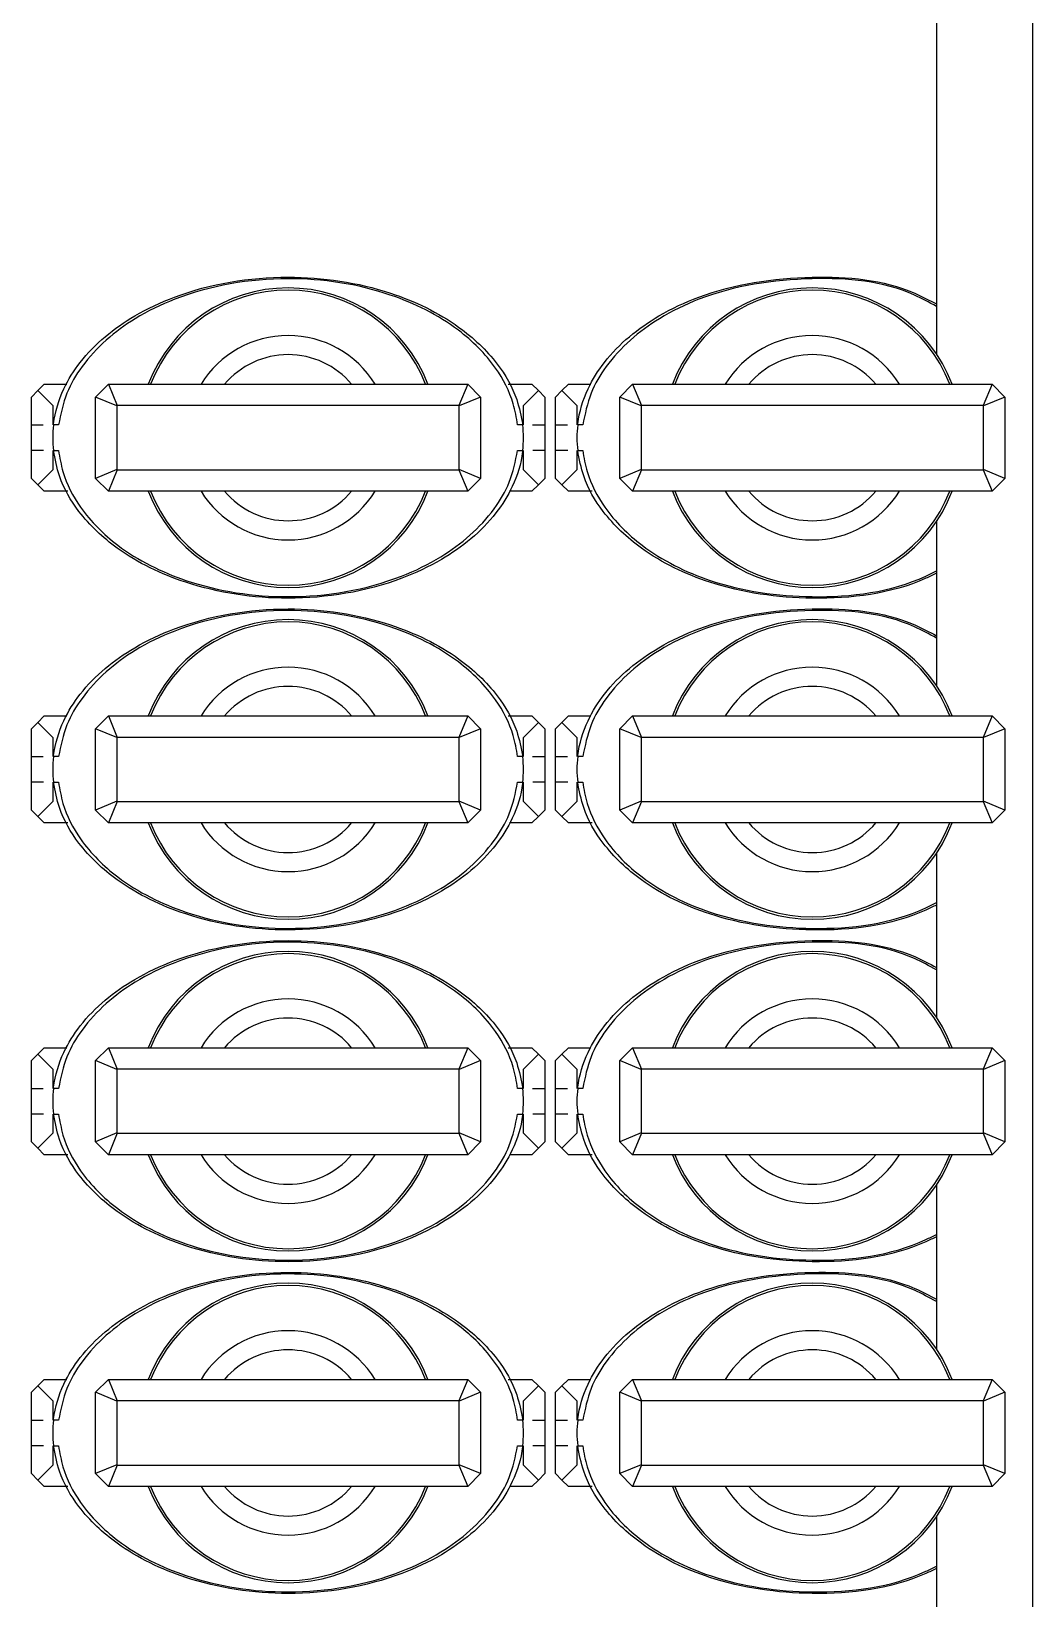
# Model space of a CAD drawing. Header units: millimetres. Extents: x 10 to 584, y 10 to 410.
# Drawn here: x 490.216 to 491.776, y 328.17 to 330.611 of the extents above; entities that cross this region are included whole.
import ezdxf

# ---------------------------------------------------------------- set-up
doc = ezdxf.new("R2010")
doc.units = ezdxf.units.MM

msp = doc.modelspace()

# ---------------------------------------------------------------- linework, layer by layer
at = {"color": 7, "linetype": 'Continuous', "lineweight": 25}
for p, q in [((491.62622, 334.51165), (491.62622, 330.10895)), ((491.77622, 332.43319), (491.77622, 327.17742)), ((490.21622, 330.04165), (490.22622, 330.05165)), ((490.22622, 330.05165), (490.23622, 330.06165)), ((490.22622, 330.05165), (490.24955, 330.02831)), ((490.23622, 330.06165), (490.27145, 330.06165)), ((490.31622, 330.04165), (490.33622, 330.06165)), ((490.33622, 330.06165), (490.35003, 330.02831)), ((490.33622, 330.06165), (490.89622, 330.06165)), ((490.89622, 330.06165), (490.88241, 330.02831)), ((490.89622, 330.06165), (490.91622, 330.04165)), ((490.95925, 330.06165), (490.99622, 330.06165)), ((490.98289, 330.02831), (491.00622, 330.05165)), ((490.99622, 330.06165), (491.00622, 330.05165)), ((491.00622, 330.05165), (491.01622, 330.04165)), ((491.03289, 330.04165), (491.04289, 330.05165)), ((491.04289, 330.05165), (491.05289, 330.06165)), ((491.04289, 330.05165), (491.06622, 330.02831)), ((491.05289, 330.06165), (491.08811, 330.06165)), ((491.13289, 330.04165), (491.15289, 330.06165)), ((491.15289, 330.06165), (491.71289, 330.06165)), ((491.15289, 330.06165), (491.16669, 330.02831)), ((491.71289, 330.06165), (491.69908, 330.02831)), ((491.71289, 330.06165), (491.73289, 330.04165)), ((490.21622, 329.99831), (490.21622, 330.04165)), ((490.24955, 330.02831), (490.24955, 329.99831)), ((490.31622, 329.91498), (490.31622, 330.04165)), ((490.34955, 330.02784), (490.31622, 330.04165)), ((490.35003, 330.02831), (490.34955, 330.02784)), ((490.34955, 330.02784), (490.34955, 329.92879)), ((490.88241, 330.02831), (490.35003, 330.02831)), ((490.88289, 330.02784), (490.88241, 330.02831)), ((490.91622, 330.04165), (490.88289, 330.02784)), ((490.88289, 329.92879), (490.88289, 330.02784)), ((490.91622, 330.04165), (490.91622, 329.91498)), ((490.98289, 329.99831), (490.98289, 330.02831)), ((491.01622, 330.04165), (491.01622, 329.99831)), ((491.03289, 329.99831), (491.03289, 330.04165)), ((491.06622, 330.02831), (491.06622, 329.99831)), ((491.13289, 329.91498), (491.13289, 330.04165)), ((491.16622, 330.02784), (491.13289, 330.04165)), ((491.16669, 330.02831), (491.16622, 330.02784)), ((491.16622, 330.02784), (491.16622, 329.92879)), ((491.69908, 330.02831), (491.16669, 330.02831)), ((491.69955, 330.02784), (491.69908, 330.02831)), ((491.73289, 330.04165), (491.69955, 330.02784)), ((491.69955, 329.92879), (491.69955, 330.02784)), ((491.73289, 330.04165), (491.73289, 329.91498)), ((490.25865, 329.99831), (490.25073, 329.99831)), ((490.98171, 329.99831), (490.97388, 329.99831)), ((491.07532, 329.99831), (491.0674, 329.99831)), ((490.21622, 329.91498), (490.21622, 329.95831)), ((490.24955, 329.95831), (490.24955, 329.92831)), ((490.25073, 329.95831), (490.25857, 329.95831)), ((490.97379, 329.95831), (490.98171, 329.95831)), ((490.98289, 329.92831), (490.98289, 329.95831)), ((491.01622, 329.95831), (491.01622, 329.91498)), ((491.03289, 329.91498), (491.03289, 329.95831)), ((491.06622, 329.95831), (491.06622, 329.92831)), ((491.0674, 329.95831), (491.07523, 329.95831)), ((490.24955, 329.92831), (490.22622, 329.90498)), ((490.34955, 329.92879), (490.31622, 329.91498)), ((490.35003, 329.92831), (490.33622, 329.89498)), ((490.34955, 329.92879), (490.35003, 329.92831)), ((490.35003, 329.92831), (490.88241, 329.92831)), ((490.88241, 329.92831), (490.88289, 329.92879)), ((490.88241, 329.92831), (490.89622, 329.89498)), ((490.91622, 329.91498), (490.88289, 329.92879)), ((491.00622, 329.90498), (490.98289, 329.92831)), ((491.06622, 329.92831), (491.04289, 329.90498)), ((491.16622, 329.92879), (491.13289, 329.91498)), ((491.16669, 329.92831), (491.15289, 329.89498)), ((491.16622, 329.92879), (491.16669, 329.92831)), ((491.16669, 329.92831), (491.69908, 329.92831)), ((491.69908, 329.92831), (491.69955, 329.92879)), ((491.69908, 329.92831), (491.71289, 329.89498)), ((491.73289, 329.91498), (491.69955, 329.92879)), ((490.22622, 329.90498), (490.21622, 329.91498)), ((490.23622, 329.89498), (490.22622, 329.90498)), ((490.33622, 329.89498), (490.31622, 329.91498)), ((490.91622, 329.91498), (490.89622, 329.89498)), ((491.00622, 329.90498), (490.99622, 329.89498)), ((491.01622, 329.91498), (491.00622, 329.90498)), ((491.04289, 329.90498), (491.03289, 329.91498)), ((491.05289, 329.89498), (491.04289, 329.90498)), ((491.15289, 329.89498), (491.13289, 329.91498)), ((491.73289, 329.91498), (491.71289, 329.89498)), ((490.27319, 329.89498), (490.23622, 329.89498)), ((490.89622, 329.89498), (490.33622, 329.89498)), ((490.99622, 329.89498), (490.96099, 329.89498)), ((491.08986, 329.89498), (491.05289, 329.89498)), ((491.71289, 329.89498), (491.15289, 329.89498)), ((491.62622, 329.84767), (491.62622, 329.59229)), ((490.22622, 329.53498), (490.23622, 329.54498)), ((490.23622, 329.54498), (490.27145, 329.54498)), ((490.31622, 329.52498), (490.33622, 329.54498)), ((490.33622, 329.54498), (490.89622, 329.54498)), ((490.33622, 329.54498), (490.35003, 329.51165)), ((490.89622, 329.54498), (490.88241, 329.51165)), ((490.89622, 329.54498), (490.91622, 329.52498)), ((490.95925, 329.54498), (490.99622, 329.54498)), ((490.99622, 329.54498), (491.00622, 329.53498)), ((491.04289, 329.53498), (491.05289, 329.54498)), ((491.05289, 329.54498), (491.08811, 329.54498)), ((491.13289, 329.52498), (491.15289, 329.54498)), ((491.15289, 329.54498), (491.16669, 329.51165)), ((491.15289, 329.54498), (491.71289, 329.54498)), ((491.71289, 329.54498), (491.69908, 329.51165)), ((491.71289, 329.54498), (491.73289, 329.52498)), ((490.21622, 329.52498), (490.22622, 329.53498)), ((490.21622, 329.48165), (490.21622, 329.52498)), ((490.22622, 329.53498), (490.24955, 329.51165)), ((490.31622, 329.39831), (490.31622, 329.52498)), ((490.34955, 329.51117), (490.31622, 329.52498)), ((490.91622, 329.52498), (490.88289, 329.51117)), ((490.91622, 329.52498), (490.91622, 329.39831)), ((490.98289, 329.51165), (491.00622, 329.53498)), ((491.00622, 329.53498), (491.01622, 329.52498)), ((491.01622, 329.52498), (491.01622, 329.48165)), ((491.03289, 329.52498), (491.04289, 329.53498)), ((491.03289, 329.48165), (491.03289, 329.52498)), ((491.04289, 329.53498), (491.06622, 329.51165)), ((491.13289, 329.39831), (491.13289, 329.52498)), ((491.16622, 329.51117), (491.13289, 329.52498)), ((491.73289, 329.52498), (491.69955, 329.51117)), ((491.73289, 329.52498), (491.73289, 329.39831)), ((490.24955, 329.51165), (490.24955, 329.48165)), ((490.35003, 329.51165), (490.34955, 329.51117)), ((490.34955, 329.51117), (490.34955, 329.41212)), ((490.88241, 329.51165), (490.35003, 329.51165)), ((490.88289, 329.51117), (490.88241, 329.51165)), ((490.88289, 329.41212), (490.88289, 329.51117)), ((490.98289, 329.48165), (490.98289, 329.51165)), ((491.06622, 329.51165), (491.06622, 329.48165)), ((491.16669, 329.51165), (491.16622, 329.51117)), ((491.16622, 329.51117), (491.16622, 329.41212)), ((491.69908, 329.51165), (491.16669, 329.51165)), ((491.69955, 329.51117), (491.69908, 329.51165)), ((491.69955, 329.41212), (491.69955, 329.51117)), ((490.25865, 329.48165), (490.25073, 329.48165)), ((490.98171, 329.48165), (490.97388, 329.48165)), ((491.07532, 329.48165), (491.0674, 329.48165)), ((490.21622, 329.39831), (490.21622, 329.44165)), ((490.24955, 329.44165), (490.24955, 329.41165)), ((490.25073, 329.44165), (490.25857, 329.44165)), ((490.97379, 329.44165), (490.98171, 329.44165)), ((490.98289, 329.41165), (490.98289, 329.44165)), ((491.01622, 329.44165), (491.01622, 329.39831)), ((491.03289, 329.39831), (491.03289, 329.44165)), ((491.06622, 329.44165), (491.06622, 329.41165)), ((491.0674, 329.44165), (491.07523, 329.44165)), ((490.22622, 329.38831), (490.21622, 329.39831)), ((490.24955, 329.41165), (490.22622, 329.38831)), ((490.34955, 329.41212), (490.31622, 329.39831)), ((490.33622, 329.37831), (490.31622, 329.39831)), ((490.35003, 329.41165), (490.33622, 329.37831)), ((490.34955, 329.41212), (490.35003, 329.41165)), ((490.35003, 329.41165), (490.88241, 329.41165)), ((490.88241, 329.41165), (490.88289, 329.41212)), ((490.88241, 329.41165), (490.89622, 329.37831)), ((490.91622, 329.39831), (490.88289, 329.41212)), ((490.91622, 329.39831), (490.89622, 329.37831)), ((491.00622, 329.38831), (490.98289, 329.41165)), ((491.01622, 329.39831), (491.00622, 329.38831)), ((491.04289, 329.38831), (491.03289, 329.39831)), ((491.06622, 329.41165), (491.04289, 329.38831)), ((491.16622, 329.41212), (491.13289, 329.39831)), ((491.15289, 329.37831), (491.13289, 329.39831)), ((491.16669, 329.41165), (491.15289, 329.37831)), ((491.16622, 329.41212), (491.16669, 329.41165)), ((491.16669, 329.41165), (491.69908, 329.41165)), ((491.69908, 329.41165), (491.69955, 329.41212)), ((491.69908, 329.41165), (491.71289, 329.37831)), ((491.73289, 329.39831), (491.69955, 329.41212)), ((491.73289, 329.39831), (491.71289, 329.37831)), ((490.23622, 329.37831), (490.22622, 329.38831)), ((490.27319, 329.37831), (490.23622, 329.37831)), ((490.89622, 329.37831), (490.33622, 329.37831)), ((490.99622, 329.37831), (490.96099, 329.37831)), ((491.00622, 329.38831), (490.99622, 329.37831)), ((491.05289, 329.37831), (491.04289, 329.38831)), ((491.08986, 329.37831), (491.05289, 329.37831)), ((491.71289, 329.37831), (491.15289, 329.37831)), ((491.62622, 329.33101), (491.62622, 329.07562)), ((490.22622, 329.01831), (490.23622, 329.02831)), ((490.23622, 329.02831), (490.27145, 329.02831)), ((490.31622, 329.00831), (490.33622, 329.02831)), ((490.33622, 329.02831), (490.89622, 329.02831)), ((490.33622, 329.02831), (490.35003, 328.99498)), ((490.89622, 329.02831), (490.88241, 328.99498)), ((490.89622, 329.02831), (490.91622, 329.00831)), ((490.95925, 329.02831), (490.99622, 329.02831)), ((490.99622, 329.02831), (491.00622, 329.01831)), ((491.04289, 329.01831), (491.05289, 329.02831)), ((491.05289, 329.02831), (491.08811, 329.02831)), ((491.13289, 329.00831), (491.15289, 329.02831)), ((491.15289, 329.02831), (491.16669, 328.99498)), ((491.15289, 329.02831), (491.71289, 329.02831)), ((491.71289, 329.02831), (491.69908, 328.99498)), ((491.71289, 329.02831), (491.73289, 329.00831)), ((490.21622, 329.00831), (490.22622, 329.01831)), ((490.21622, 328.96498), (490.21622, 329.00831)), ((490.22622, 329.01831), (490.24955, 328.99498)), ((490.31622, 328.88165), (490.31622, 329.00831)), ((490.34955, 328.99451), (490.31622, 329.00831)), ((490.91622, 329.00831), (490.88289, 328.99451)), ((490.91622, 329.00831), (490.91622, 328.88165)), ((490.98289, 328.99498), (491.00622, 329.01831)), ((491.00622, 329.01831), (491.01622, 329.00831)), ((491.01622, 329.00831), (491.01622, 328.96498)), ((491.03289, 329.00831), (491.04289, 329.01831)), ((491.03289, 328.96498), (491.03289, 329.00831)), ((491.04289, 329.01831), (491.06622, 328.99498)), ((491.13289, 328.88165), (491.13289, 329.00831)), ((491.16622, 328.99451), (491.13289, 329.00831)), ((491.73289, 329.00831), (491.69955, 328.99451)), ((491.73289, 329.00831), (491.73289, 328.88165)), ((490.24955, 328.99498), (490.24955, 328.96498)), ((490.35003, 328.99498), (490.34955, 328.99451)), ((490.34955, 328.99451), (490.34955, 328.89545)), ((490.88241, 328.99498), (490.35003, 328.99498)), ((490.88289, 328.99451), (490.88241, 328.99498)), ((490.88289, 328.89545), (490.88289, 328.99451)), ((490.98289, 328.96498), (490.98289, 328.99498)), ((491.06622, 328.99498), (491.06622, 328.96498)), ((491.16669, 328.99498), (491.16622, 328.99451)), ((491.16622, 328.99451), (491.16622, 328.89545)), ((491.69908, 328.99498), (491.16669, 328.99498)), ((491.69955, 328.99451), (491.69908, 328.99498)), ((491.69955, 328.89545), (491.69955, 328.99451)), ((490.25865, 328.96498), (490.25073, 328.96498)), ((490.98171, 328.96498), (490.97388, 328.96498)), ((491.07532, 328.96498), (491.0674, 328.96498)), ((490.21622, 328.88165), (490.21622, 328.92498)), ((490.24955, 328.92498), (490.24955, 328.89498)), ((490.25073, 328.92498), (490.25857, 328.92498)), ((490.97379, 328.92498), (490.98171, 328.92498)), ((490.98289, 328.89498), (490.98289, 328.92498)), ((491.01622, 328.92498), (491.01622, 328.88165)), ((491.03289, 328.88165), (491.03289, 328.92498)), ((491.06622, 328.92498), (491.06622, 328.89498)), ((491.0674, 328.92498), (491.07523, 328.92498)), ((490.22622, 328.87165), (490.21622, 328.88165)), ((490.24955, 328.89498), (490.22622, 328.87165)), ((490.34955, 328.89545), (490.31622, 328.88165)), ((490.33622, 328.86165), (490.31622, 328.88165)), ((490.35003, 328.89498), (490.33622, 328.86165)), ((490.34955, 328.89545), (490.35003, 328.89498)), ((490.35003, 328.89498), (490.88241, 328.89498)), ((490.88241, 328.89498), (490.88289, 328.89545)), ((490.88241, 328.89498), (490.89622, 328.86165)), ((490.91622, 328.88165), (490.88289, 328.89545)), ((490.91622, 328.88165), (490.89622, 328.86165)), ((491.00622, 328.87165), (490.98289, 328.89498)), ((491.01622, 328.88165), (491.00622, 328.87165)), ((491.04289, 328.87165), (491.03289, 328.88165)), ((491.06622, 328.89498), (491.04289, 328.87165)), ((491.16622, 328.89545), (491.13289, 328.88165)), ((491.15289, 328.86165), (491.13289, 328.88165)), ((491.16669, 328.89498), (491.15289, 328.86165)), ((491.16622, 328.89545), (491.16669, 328.89498)), ((491.16669, 328.89498), (491.69908, 328.89498)), ((491.69908, 328.89498), (491.69955, 328.89545)), ((491.69908, 328.89498), (491.71289, 328.86165)), ((491.73289, 328.88165), (491.69955, 328.89545)), ((491.73289, 328.88165), (491.71289, 328.86165)), ((490.23622, 328.86165), (490.22622, 328.87165)), ((490.27319, 328.86165), (490.23622, 328.86165)), ((490.89622, 328.86165), (490.33622, 328.86165)), ((490.99622, 328.86165), (490.96099, 328.86165)), ((491.00622, 328.87165), (490.99622, 328.86165)), ((491.05289, 328.86165), (491.04289, 328.87165)), ((491.08986, 328.86165), (491.05289, 328.86165)), ((491.71289, 328.86165), (491.15289, 328.86165)), ((491.62622, 328.81434), (491.62622, 328.55895)), ((490.21622, 328.49165), (490.22622, 328.50165)), ((490.21622, 328.44831), (490.21622, 328.49165)), ((490.22622, 328.50165), (490.23622, 328.51165)), ((490.22622, 328.50165), (490.24955, 328.47831)), ((490.23622, 328.51165), (490.27145, 328.51165)), ((490.31622, 328.49165), (490.33622, 328.51165)), ((490.31622, 328.36498), (490.31622, 328.49165)), ((490.34955, 328.47784), (490.31622, 328.49165)), ((490.33622, 328.51165), (490.35003, 328.47831)), ((490.33622, 328.51165), (490.89622, 328.51165)), ((490.89622, 328.51165), (490.88241, 328.47831)), ((490.91622, 328.49165), (490.88289, 328.47784)), ((490.89622, 328.51165), (490.91622, 328.49165)), ((490.91622, 328.49165), (490.91622, 328.36498)), ((490.95925, 328.51165), (490.99622, 328.51165)), ((490.98289, 328.47831), (491.00622, 328.50165)), ((490.99622, 328.51165), (491.00622, 328.50165)), ((491.00622, 328.50165), (491.01622, 328.49165)), ((491.01622, 328.49165), (491.01622, 328.44831)), ((491.03289, 328.49165), (491.04289, 328.50165)), ((491.03289, 328.44831), (491.03289, 328.49165)), ((491.04289, 328.50165), (491.05289, 328.51165)), ((491.04289, 328.50165), (491.06622, 328.47831)), ((491.05289, 328.51165), (491.08811, 328.51165)), ((491.13289, 328.49165), (491.15289, 328.51165)), ((491.13289, 328.36498), (491.13289, 328.49165)), ((491.16622, 328.47784), (491.13289, 328.49165)), ((491.15289, 328.51165), (491.16669, 328.47831)), ((491.15289, 328.51165), (491.71289, 328.51165)), ((491.71289, 328.51165), (491.69908, 328.47831)), ((491.73289, 328.49165), (491.69955, 328.47784)), ((491.71289, 328.51165), (491.73289, 328.49165)), ((491.73289, 328.49165), (491.73289, 328.36498)), ((490.24955, 328.47831), (490.24955, 328.44831)), ((490.35003, 328.47831), (490.34955, 328.47784)), ((490.34955, 328.47784), (490.34955, 328.37879)), ((490.88241, 328.47831), (490.35003, 328.47831)), ((490.88289, 328.47784), (490.88241, 328.47831)), ((490.88289, 328.37879), (490.88289, 328.47784)), ((490.98289, 328.44831), (490.98289, 328.47831)), ((491.06622, 328.47831), (491.06622, 328.44831)), ((491.16669, 328.47831), (491.16622, 328.47784)), ((491.16622, 328.47784), (491.16622, 328.37879)), ((491.69908, 328.47831), (491.16669, 328.47831)), ((491.69955, 328.47784), (491.69908, 328.47831)), ((491.69955, 328.37879), (491.69955, 328.47784)), ((490.25865, 328.44831), (490.25073, 328.44831)), ((490.98171, 328.44831), (490.97388, 328.44831)), ((491.07532, 328.44831), (491.0674, 328.44831)), ((490.21622, 328.36498), (490.21622, 328.40831)), ((490.24955, 328.40831), (490.24955, 328.37831)), ((490.25073, 328.40831), (490.25857, 328.40831)), ((490.97379, 328.40831), (490.98171, 328.40831)), ((490.98289, 328.37831), (490.98289, 328.40831)), ((491.01622, 328.40831), (491.01622, 328.36498)), ((491.03289, 328.36498), (491.03289, 328.40831)), ((491.06622, 328.40831), (491.06622, 328.37831)), ((491.0674, 328.40831), (491.07523, 328.40831)), ((490.24955, 328.37831), (490.22622, 328.35498)), ((490.34955, 328.37879), (490.31622, 328.36498)), ((490.35003, 328.37831), (490.33622, 328.34498)), ((490.34955, 328.37879), (490.35003, 328.37831)), ((490.35003, 328.37831), (490.88241, 328.37831)), ((490.88241, 328.37831), (490.88289, 328.37879)), ((490.88241, 328.37831), (490.89622, 328.34498)), ((490.91622, 328.36498), (490.88289, 328.37879)), ((491.00622, 328.35498), (490.98289, 328.37831)), ((491.06622, 328.37831), (491.04289, 328.35498)), ((491.16622, 328.37879), (491.13289, 328.36498)), ((491.16669, 328.37831), (491.15289, 328.34498)), ((491.16622, 328.37879), (491.16669, 328.37831)), ((491.16669, 328.37831), (491.69908, 328.37831)), ((491.69908, 328.37831), (491.69955, 328.37879)), ((491.69908, 328.37831), (491.71289, 328.34498)), ((491.73289, 328.36498), (491.69955, 328.37879)), ((490.22622, 328.35498), (490.21622, 328.36498)), ((490.23622, 328.34498), (490.22622, 328.35498)), ((490.27319, 328.34498), (490.23622, 328.34498)), ((490.33622, 328.34498), (490.31622, 328.36498)), ((490.89622, 328.34498), (490.33622, 328.34498)), ((490.91622, 328.36498), (490.89622, 328.34498)), ((490.99622, 328.34498), (490.96099, 328.34498)), ((491.00622, 328.35498), (490.99622, 328.34498)), ((491.01622, 328.36498), (491.00622, 328.35498)), ((491.04289, 328.35498), (491.03289, 328.36498)), ((491.05289, 328.34498), (491.04289, 328.35498)), ((491.08986, 328.34498), (491.05289, 328.34498)), ((491.15289, 328.34498), (491.13289, 328.36498)), ((491.71289, 328.34498), (491.15289, 328.34498)), ((491.73289, 328.36498), (491.71289, 328.34498)), ((491.62622, 328.29767), (491.62622, 328.04229))]:
    msp.add_line(p, q, dxfattribs=at)
for centre, start, end in [((490.61622, 329.97831), 20.92483, 159.07517), ((491.43289, 329.97831), 20.92483, 159.07517), ((490.61622, 329.97831), 200.92483, 339.07517), ((491.43289, 329.97831), 200.92483, 339.07517), ((490.61622, 329.46165), 20.92483, 159.07517), ((491.43289, 329.46165), 20.92483, 159.07517), ((490.61622, 329.46165), 200.92483, 339.07517), ((491.43289, 329.46165), 200.92483, 339.07517), ((490.61622, 328.94498), 20.92483, 159.07517), ((491.43289, 328.94498), 20.92483, 159.07517), ((490.61622, 328.94498), 200.92483, 339.07517), ((491.43289, 328.94498), 200.92483, 339.07517), ((490.61622, 328.42831), 20.92483, 159.07517), ((491.43289, 328.42831), 20.92483, 159.07517), ((490.61622, 328.42831), 200.92483, 339.07517), ((491.43289, 328.42831), 200.92483, 339.07517)]:
    msp.add_arc(centre, 0.23333, start, end, dxfattribs=at)
at = {"color": 59, "linetype": 'Continuous', "lineweight": 25}
for centre, radius, start, end in [((490.61622, 329.97831), 0.22981, 21.26068, 158.73932), ((491.43289, 329.97831), 0.22981, 21.26068, 158.73932), ((490.61622, 329.97831), 0.15921, 31.5611, 148.4389), ((491.43289, 329.97831), 0.15921, 31.5611, 148.4389), ((490.61622, 329.97831), 0.1294, 40.09101, 139.90899), ((491.43289, 329.97831), 0.1294, 40.09101, 139.90899), ((490.61622, 329.97831), 0.22981, 201.26068, 338.73932), ((490.61622, 329.97831), 0.15921, 211.5611, 328.4389), ((490.61622, 329.97831), 0.1294, 220.09101, 319.90899), ((491.43289, 329.97831), 0.22981, 201.26068, 338.73932), ((491.43289, 329.97831), 0.15921, 211.5611, 328.4389), ((491.43289, 329.97831), 0.1294, 220.09101, 319.90899), ((490.61622, 329.46165), 0.22981, 21.26068, 158.73932), ((491.43289, 329.46165), 0.22981, 21.26068, 158.73932), ((490.61622, 329.46165), 0.15921, 31.5611, 148.4389), ((491.43289, 329.46165), 0.15921, 31.5611, 148.4389), ((490.61622, 329.46165), 0.1294, 40.09101, 139.90899), ((491.43289, 329.46165), 0.1294, 40.09101, 139.90899), ((490.61622, 329.46165), 0.22981, 201.26068, 338.73932), ((490.61622, 329.46165), 0.15921, 211.5611, 328.4389), ((490.61622, 329.46165), 0.1294, 220.09101, 319.90899), ((491.43289, 329.46165), 0.22981, 201.26068, 338.73932), ((491.43289, 329.46165), 0.15921, 211.5611, 328.4389), ((491.43289, 329.46165), 0.1294, 220.09101, 319.90899), ((490.61622, 328.94498), 0.22981, 21.26068, 158.73932), ((491.43289, 328.94498), 0.22981, 21.26068, 158.73932), ((490.61622, 328.94498), 0.15921, 31.5611, 148.4389), ((491.43289, 328.94498), 0.15921, 31.5611, 148.4389), ((490.61622, 328.94498), 0.1294, 40.09101, 139.90899), ((491.43289, 328.94498), 0.1294, 40.09101, 139.90899), ((490.61622, 328.94498), 0.22981, 201.26068, 338.73932), ((490.61622, 328.94498), 0.15921, 211.5611, 328.4389), ((490.61622, 328.94498), 0.1294, 220.09101, 319.90899), ((491.43289, 328.94498), 0.22981, 201.26068, 338.73932), ((491.43289, 328.94498), 0.15921, 211.5611, 328.4389), ((491.43289, 328.94498), 0.1294, 220.09101, 319.90899), ((490.61622, 328.42831), 0.22981, 21.26068, 158.73932), ((491.43289, 328.42831), 0.22981, 21.26068, 158.73932), ((490.61622, 328.42831), 0.15921, 31.5611, 148.4389), ((491.43289, 328.42831), 0.15921, 31.5611, 148.4389), ((490.61622, 328.42831), 0.1294, 40.09101, 139.90899), ((491.43289, 328.42831), 0.1294, 40.09101, 139.90899), ((490.61622, 328.42831), 0.22981, 201.26068, 338.73932), ((490.61622, 328.42831), 0.15921, 211.5611, 328.4389), ((490.61622, 328.42831), 0.1294, 220.09101, 319.90899), ((491.43289, 328.42831), 0.22981, 201.26068, 338.73932), ((491.43289, 328.42831), 0.15921, 211.5611, 328.4389), ((491.43289, 328.42831), 0.1294, 220.09101, 319.90899)]:
    msp.add_arc(centre, radius, start, end, dxfattribs=at)
at = {"color": 7, "linetype": 'Continuous', "lineweight": 25}
for centre, start_param, end_param in [((490.61622, 329.97831), 6.2030997, 6.3632709), ((490.61622, 329.97831), 3.0615071, 3.2216782), ((491.43289, 329.97831), 6.2030997, 6.3632709), ((490.61622, 329.46165), 6.2030997, 6.3632709), ((490.61622, 329.46165), 3.0615071, 3.2216782), ((491.43289, 329.46165), 6.2030997, 6.3632709), ((490.61622, 328.94498), 6.2030997, 6.3632709), ((490.61622, 328.94498), 3.0615071, 3.2216782), ((491.43289, 328.94498), 6.2030997, 6.3632709), ((490.61622, 328.42831), 6.2030997, 6.3632709), ((490.61622, 328.42831), 3.0615071, 3.2216782), ((491.43289, 328.42831), 6.2030997, 6.3632709)]:
    msp.add_ellipse(centre, major_axis=(-0.36667, 0), ratio=0.6818182, start_param=start_param, end_param=end_param, dxfattribs=at)
for points, knots in [([(490.25073, 329.99831), (490.2508, 329.99888), (490.25313, 330.01814), (490.26366, 330.05289), (490.3023, 330.11446), (490.36328, 330.16381), (490.47221, 330.21455), (490.61034, 330.23723), (490.76429, 330.21443), (490.87545, 330.16151), (490.94065, 330.10054), (490.97268, 330.04577), (490.97917, 330.01167), (490.98171, 329.99831)], [0, 0, 0, 0, 0.00181628, 0.06235344, 0.11436667, 0.23395896, 0.30737925, 0.49988249, 0.67277028, 0.80054808, 0.88893228, 0.95648282, 1, 1, 1, 1]), ([(490.97388, 329.99831), (490.97196, 330.00936), (490.9665, 330.0408), (490.9383, 330.09457), (490.87492, 330.15739), (490.76422, 330.2118), (490.61028, 330.235), (490.47226, 330.21167), (490.36399, 330.15945), (490.30494, 330.10856), (490.26881, 330.04746), (490.26211, 330.01507), (490.25865, 329.99831)], [0, 0, 0, 0, 0.0365567, 0.1040975, 0.1943714, 0.3245734, 0.5003947, 0.6961333, 0.770877, 0.8925039, 0.9444139, 1, 1, 1, 1]), ([(491.0674, 329.99831), (491.06746, 329.99888), (491.06979, 330.01814), (491.08032, 330.05289), (491.11898, 330.11446), (491.17992, 330.16375), (491.28899, 330.21477), (491.42583, 330.23483), (491.55627, 330.22371), (491.61507, 330.19248), (491.62622, 330.18656)], [0, 0, 0, 0, 0.0025465, 0.0874222, 0.1603471, 0.3280207, 0.4309591, 0.7008571, 0.9432533, 1, 1, 1, 1]), ([(490.21622, 329.99831), (490.2171, 329.99831), (490.21842, 329.99831), (490.23077, 329.99831), (490.23484, 329.99831)], [0, 0, 0, 0, 0.6701369, 1, 1, 1, 1]), ([(490.99719, 329.99831), (491.00026, 329.99831), (491.01188, 329.99831), (491.01573, 329.99831), (491.01615, 329.99831), (491.01622, 329.99831)], [0, 0, 0, 0, 0.2301759, 0.8737531, 1, 1, 1, 1]), ([(491.03289, 329.99831), (491.03377, 329.99831), (491.03509, 329.99831), (491.04743, 329.99831), (491.05151, 329.99831)], [0, 0, 0, 0, 0.6701235, 1, 1, 1, 1]), ([(490.23525, 329.95831), (490.23218, 329.95831), (490.22056, 329.95831), (490.21671, 329.95831), (490.21629, 329.95831), (490.21622, 329.95831)], [0, 0, 0, 0, 0.2301759, 0.8737531, 1, 1, 1, 1]), ([(490.98171, 329.95831), (490.98164, 329.95775), (490.97931, 329.93849), (490.96879, 329.90374), (490.93014, 329.84217), (490.86916, 329.79282), (490.76023, 329.74208), (490.6221, 329.71939), (490.46815, 329.7422), (490.35699, 329.79512), (490.29179, 329.85608), (490.25976, 329.91085), (490.25327, 329.94495), (490.25073, 329.95831)], [0, 0, 0, 0, 0.0018163, 0.0623534, 0.1143667, 0.233959, 0.3073793, 0.4998825, 0.6727703, 0.8005481, 0.8889323, 0.9564828, 1, 1, 1, 1]), ([(490.25857, 329.95831), (490.26048, 329.94727), (490.26594, 329.91583), (490.29414, 329.86206), (490.35752, 329.79924), (490.46823, 329.74483), (490.62216, 329.72163), (490.76018, 329.74496), (490.86845, 329.79718), (490.9275, 329.84807), (490.96363, 329.90916), (490.97033, 329.94156), (490.97379, 329.95831)], [0, 0, 0, 0, 0.0365567, 0.1040975, 0.1943714, 0.3245734, 0.5003947, 0.6961333, 0.770877, 0.8925039, 0.9444139, 1, 1, 1, 1]), ([(491.01622, 329.95831), (491.01534, 329.95831), (491.01402, 329.95831), (491.00167, 329.95831), (490.9976, 329.95831)], [0, 0, 0, 0, 0.6701369, 1, 1, 1, 1]), ([(491.05191, 329.95831), (491.04885, 329.95831), (491.03723, 329.95831), (491.03338, 329.95831), (491.03296, 329.95831), (491.03289, 329.95831)], [0, 0, 0, 0, 0.2301759, 0.8737531, 1, 1, 1, 1]), ([(491.62622, 329.7671), (491.6208, 329.76447), (491.56148, 329.73564), (491.43814, 329.72082), (491.28493, 329.74194), (491.17364, 329.79516), (491.10846, 329.85608), (491.07643, 329.91086), (491.06994, 329.94495), (491.0674, 329.95831)], [0, 0, 0, 0, 0.0271831, 0.2975625, 0.5403912, 0.7198608, 0.8440004, 0.9388782, 1, 1, 1, 1]), ([(490.25073, 329.48165), (490.2508, 329.48221), (490.25313, 329.50147), (490.26366, 329.53622), (490.3023, 329.59779), (490.36328, 329.64714), (490.47221, 329.69788), (490.61034, 329.72057), (490.76429, 329.69776), (490.87545, 329.64484), (490.94065, 329.58388), (490.97268, 329.52911), (490.97917, 329.49501), (490.98171, 329.48165)], [0, 0, 0, 0, 0.00181628, 0.06235344, 0.11436667, 0.23395896, 0.30737925, 0.49988249, 0.67277028, 0.80054808, 0.88893228, 0.95648282, 1, 1, 1, 1]), ([(490.97388, 329.48165), (490.97196, 329.49269), (490.9665, 329.52413), (490.9383, 329.5779), (490.87492, 329.64072), (490.76422, 329.69513), (490.61028, 329.71833), (490.47226, 329.695), (490.36399, 329.64278), (490.30494, 329.59189), (490.26881, 329.5308), (490.26211, 329.4984), (490.25865, 329.48165)], [0, 0, 0, 0, 0.0365567, 0.1040975, 0.1943714, 0.3245734, 0.5003947, 0.6961333, 0.770877, 0.8925039, 0.9444139, 1, 1, 1, 1]), ([(491.0674, 329.48165), (491.06746, 329.48221), (491.06979, 329.50147), (491.08032, 329.53622), (491.11898, 329.5978), (491.17992, 329.64708), (491.28899, 329.69811), (491.42583, 329.71817), (491.55627, 329.70704), (491.61507, 329.67581), (491.62622, 329.66989)], [0, 0, 0, 0, 0.0025465, 0.0874222, 0.1603471, 0.3280207, 0.4309591, 0.7008571, 0.9432533, 1, 1, 1, 1]), ([(490.21622, 329.48165), (490.2171, 329.48165), (490.21842, 329.48165), (490.23077, 329.48165), (490.23484, 329.48165)], [0, 0, 0, 0, 0.6701369, 1, 1, 1, 1]), ([(490.99719, 329.48165), (491.00026, 329.48165), (491.01188, 329.48165), (491.01573, 329.48165), (491.01615, 329.48165), (491.01622, 329.48165)], [0, 0, 0, 0, 0.2301759, 0.8737531, 1, 1, 1, 1]), ([(491.03289, 329.48165), (491.03377, 329.48165), (491.03509, 329.48165), (491.04743, 329.48165), (491.05151, 329.48165)], [0, 0, 0, 0, 0.6701369, 1, 1, 1, 1]), ([(490.23525, 329.44165), (490.23218, 329.44165), (490.22056, 329.44165), (490.21671, 329.44165), (490.21629, 329.44165), (490.21622, 329.44165)], [0, 0, 0, 0, 0.2301759, 0.8737531, 1, 1, 1, 1]), ([(490.98171, 329.44165), (490.98164, 329.44109), (490.97931, 329.42182), (490.96879, 329.38707), (490.93014, 329.32551), (490.86916, 329.27615), (490.76023, 329.22541), (490.6221, 329.20273), (490.46815, 329.22554), (490.35699, 329.27846), (490.29179, 329.33942), (490.25976, 329.39419), (490.25327, 329.42829), (490.25073, 329.44165)], [0, 0, 0, 0, 0.0018163, 0.0623534, 0.1143667, 0.233959, 0.3073793, 0.4998825, 0.6727703, 0.8005481, 0.8889323, 0.9564828, 1, 1, 1, 1]), ([(490.25857, 329.44165), (490.26048, 329.43061), (490.26594, 329.39916), (490.29414, 329.34539), (490.35752, 329.28257), (490.46823, 329.22817), (490.62216, 329.20496), (490.76018, 329.22829), (490.86845, 329.28051), (490.9275, 329.3314), (490.96363, 329.3925), (490.97033, 329.42489), (490.97379, 329.44165)], [0, 0, 0, 0, 0.0365567, 0.1040975, 0.1943714, 0.3245734, 0.5003947, 0.6961333, 0.770877, 0.8925039, 0.9444139, 1, 1, 1, 1]), ([(491.01622, 329.44165), (491.01534, 329.44165), (491.01402, 329.44165), (491.00167, 329.44165), (490.9976, 329.44165)], [0, 0, 0, 0, 0.6701369, 1, 1, 1, 1]), ([(491.05191, 329.44165), (491.04885, 329.44165), (491.03723, 329.44165), (491.03338, 329.44165), (491.03296, 329.44165), (491.03289, 329.44165)], [0, 0, 0, 0, 0.2301759, 0.8737531, 1, 1, 1, 1]), ([(491.62622, 329.25043), (491.6208, 329.2478), (491.56148, 329.21897), (491.43814, 329.20415), (491.28493, 329.22527), (491.17364, 329.2785), (491.10846, 329.33941), (491.07643, 329.39419), (491.06994, 329.42829), (491.0674, 329.44165)], [0, 0, 0, 0, 0.0271831, 0.2975625, 0.5403912, 0.7198608, 0.8440004, 0.9388782, 1, 1, 1, 1]), ([(491.0674, 328.96498), (491.06746, 328.96554), (491.06979, 328.98481), (491.08032, 329.01955), (491.11898, 329.08113), (491.17992, 329.13041), (491.28899, 329.18144), (491.42583, 329.2015), (491.55627, 329.19037), (491.61507, 329.15915), (491.62622, 329.15322)], [0, 0, 0, 0, 0.0025465, 0.0874222, 0.1603471, 0.3280207, 0.4309591, 0.7008571, 0.9432533, 1, 1, 1, 1]), ([(490.25073, 328.96498), (490.2508, 328.96554), (490.25313, 328.98481), (490.26366, 329.01956), (490.3023, 329.08112), (490.36328, 329.13048), (490.47221, 329.18121), (490.61034, 329.2039), (490.76429, 329.18109), (490.87545, 329.12817), (490.94065, 329.06721), (490.97268, 329.01244), (490.97917, 328.97834), (490.98171, 328.96498)], [0, 0, 0, 0, 0.00181628, 0.06235344, 0.11436667, 0.23395896, 0.30737925, 0.49988249, 0.67277028, 0.80054808, 0.88893228, 0.95648282, 1, 1, 1, 1]), ([(490.97388, 328.96498), (490.97196, 328.97602), (490.9665, 329.00747), (490.9383, 329.06124), (490.87492, 329.12406), (490.76422, 329.17846), (490.61028, 329.20167), (490.47226, 329.17834), (490.36399, 329.12612), (490.30494, 329.07522), (490.26881, 329.01413), (490.26211, 328.98173), (490.25865, 328.96498)], [0, 0, 0, 0, 0.0365567, 0.1040975, 0.1943714, 0.3245734, 0.5003947, 0.6961333, 0.770877, 0.8925039, 0.9444139, 1, 1, 1, 1]), ([(490.21622, 328.96498), (490.2171, 328.96498), (490.21842, 328.96498), (490.23077, 328.96498), (490.23484, 328.96498)], [0, 0, 0, 0, 0.6701369, 1, 1, 1, 1]), ([(490.99719, 328.96498), (491.00026, 328.96498), (491.01188, 328.96498), (491.01573, 328.96498), (491.01615, 328.96498), (491.01622, 328.96498)], [0, 0, 0, 0, 0.2301759, 0.8737531, 1, 1, 1, 1]), ([(491.03289, 328.96498), (491.03377, 328.96498), (491.03509, 328.96498), (491.04743, 328.96498), (491.05151, 328.96498)], [0, 0, 0, 0, 0.6701235, 1, 1, 1, 1]), ([(490.23525, 328.92498), (490.23218, 328.92498), (490.22056, 328.92498), (490.21671, 328.92498), (490.21629, 328.92498), (490.21622, 328.92498)], [0, 0, 0, 0, 0.2301759, 0.8737531, 1, 1, 1, 1]), ([(490.98171, 328.92498), (490.98164, 328.92442), (490.97931, 328.90515), (490.96879, 328.87041), (490.93014, 328.80884), (490.86916, 328.75948), (490.76023, 328.70875), (490.6221, 328.68606), (490.46815, 328.70887), (490.35699, 328.76179), (490.29179, 328.82275), (490.25976, 328.87752), (490.25327, 328.91162), (490.25073, 328.92498)], [0, 0, 0, 0, 0.0018163, 0.0623534, 0.1143667, 0.233959, 0.3073793, 0.4998825, 0.6727703, 0.8005481, 0.8889323, 0.9564828, 1, 1, 1, 1]), ([(490.25857, 328.92498), (490.26048, 328.91394), (490.26594, 328.8825), (490.29414, 328.82872), (490.35752, 328.7659), (490.46823, 328.7115), (490.62216, 328.68829), (490.76018, 328.71162), (490.86845, 328.76384), (490.9275, 328.81474), (490.96363, 328.87583), (490.97033, 328.90823), (490.97379, 328.92498)], [0, 0, 0, 0, 0.0365567, 0.1040975, 0.1943714, 0.3245734, 0.5003947, 0.6961333, 0.770877, 0.8925039, 0.9444139, 1, 1, 1, 1]), ([(491.01622, 328.92498), (491.01534, 328.92498), (491.01402, 328.92498), (491.00167, 328.92498), (490.9976, 328.92498)], [0, 0, 0, 0, 0.6701369, 1, 1, 1, 1]), ([(491.05191, 328.92498), (491.04885, 328.92498), (491.03723, 328.92498), (491.03338, 328.92498), (491.03296, 328.92498), (491.03289, 328.92498)], [0, 0, 0, 0, 0.2301759, 0.8737531, 1, 1, 1, 1]), ([(491.62622, 328.73377), (491.6208, 328.73113), (491.56148, 328.70231), (491.43814, 328.68749), (491.28493, 328.70861), (491.17364, 328.76183), (491.10846, 328.82274), (491.07643, 328.87752), (491.06994, 328.91162), (491.0674, 328.92498)], [0, 0, 0, 0, 0.0271831, 0.2975625, 0.5403912, 0.7198608, 0.8440004, 0.9388782, 1, 1, 1, 1]), ([(490.25073, 328.44831), (490.2508, 328.44888), (490.25313, 328.46814), (490.26366, 328.50289), (490.3023, 328.56446), (490.36328, 328.61381), (490.47221, 328.66455), (490.61034, 328.68723), (490.76429, 328.66443), (490.87545, 328.61151), (490.94065, 328.55054), (490.97268, 328.49577), (490.97917, 328.46167), (490.98171, 328.44831)], [0, 0, 0, 0, 0.00181628, 0.06235344, 0.11436667, 0.23395896, 0.30737925, 0.49988249, 0.67277028, 0.80054808, 0.88893228, 0.95648282, 1, 1, 1, 1]), ([(490.97388, 328.44831), (490.97196, 328.45936), (490.9665, 328.4908), (490.9383, 328.54457), (490.87492, 328.60739), (490.76422, 328.6618), (490.61028, 328.685), (490.47226, 328.66167), (490.36399, 328.60945), (490.30494, 328.55856), (490.26881, 328.49746), (490.26211, 328.46507), (490.25865, 328.44831)], [0, 0, 0, 0, 0.0365567, 0.1040975, 0.1943714, 0.3245734, 0.5003947, 0.6961333, 0.770877, 0.8925039, 0.9444139, 1, 1, 1, 1]), ([(491.0674, 328.44831), (491.06746, 328.44888), (491.06979, 328.46814), (491.08032, 328.50289), (491.11898, 328.56446), (491.17992, 328.61375), (491.28899, 328.66477), (491.42583, 328.68483), (491.55627, 328.67371), (491.61507, 328.64248), (491.62622, 328.63656)], [0, 0, 0, 0, 0.0025465, 0.0874222, 0.1603471, 0.3280207, 0.4309591, 0.7008571, 0.9432533, 1, 1, 1, 1]), ([(490.21622, 328.44831), (490.2171, 328.44831), (490.21842, 328.44831), (490.23077, 328.44831), (490.23484, 328.44831)], [0, 0, 0, 0, 0.6701369, 1, 1, 1, 1]), ([(490.99719, 328.44831), (491.00026, 328.44831), (491.01188, 328.44831), (491.01573, 328.44831), (491.01615, 328.44831), (491.01622, 328.44831)], [0, 0, 0, 0, 0.2301759, 0.8737531, 1, 1, 1, 1]), ([(491.03289, 328.44831), (491.03377, 328.44831), (491.03509, 328.44831), (491.04743, 328.44831), (491.05151, 328.44831)], [0, 0, 0, 0, 0.6701369, 1, 1, 1, 1]), ([(490.23525, 328.40831), (490.23218, 328.40831), (490.22056, 328.40831), (490.21671, 328.40831), (490.21629, 328.40831), (490.21622, 328.40831)], [0, 0, 0, 0, 0.2301759, 0.8737531, 1, 1, 1, 1]), ([(490.98171, 328.40831), (490.98164, 328.40775), (490.97931, 328.38849), (490.96879, 328.35374), (490.93014, 328.29217), (490.86916, 328.24282), (490.76023, 328.19208), (490.6221, 328.16939), (490.46815, 328.1922), (490.35699, 328.24512), (490.29179, 328.30608), (490.25976, 328.36085), (490.25327, 328.39495), (490.25073, 328.40831)], [0, 0, 0, 0, 0.0018163, 0.0623534, 0.1143667, 0.233959, 0.3073793, 0.4998825, 0.6727703, 0.8005481, 0.8889323, 0.9564828, 1, 1, 1, 1]), ([(490.25857, 328.40831), (490.26048, 328.39727), (490.26594, 328.36583), (490.29414, 328.31206), (490.35752, 328.24924), (490.46823, 328.19483), (490.62216, 328.17163), (490.76018, 328.19496), (490.86845, 328.24718), (490.9275, 328.29807), (490.96363, 328.35916), (490.97033, 328.39156), (490.97379, 328.40831)], [0, 0, 0, 0, 0.0365567, 0.1040975, 0.1943714, 0.3245734, 0.5003947, 0.6961333, 0.770877, 0.8925039, 0.9444139, 1, 1, 1, 1]), ([(491.01622, 328.40831), (491.01534, 328.40831), (491.01402, 328.40831), (491.00167, 328.40831), (490.9976, 328.40831)], [0, 0, 0, 0, 0.6701369, 1, 1, 1, 1]), ([(491.05191, 328.40831), (491.04885, 328.40831), (491.03723, 328.40831), (491.03338, 328.40831), (491.03296, 328.40831), (491.03289, 328.40831)], [0, 0, 0, 0, 0.2301759, 0.8737531, 1, 1, 1, 1]), ([(491.62622, 328.2171), (491.6208, 328.21447), (491.56148, 328.18564), (491.43814, 328.17082), (491.28493, 328.19194), (491.17364, 328.24516), (491.10846, 328.30608), (491.07643, 328.36086), (491.06994, 328.39495), (491.0674, 328.40831)], [0, 0, 0, 0, 0.0271831, 0.2975625, 0.5403912, 0.7198608, 0.8440004, 0.9388782, 1, 1, 1, 1])]:
    msp.add_open_spline(points, degree=3, knots=knots, dxfattribs=at)
at = {"color": 59, "linetype": 'Continuous', "lineweight": 25}
for points, knots in [([(491.62622, 330.18287), (491.61498, 330.18907), (491.55653, 330.22129), (491.4257, 330.23253), (491.28904, 330.2119), (491.18063, 330.15938), (491.12161, 330.10857), (491.08548, 330.04746), (491.07878, 330.01507), (491.07532, 329.99831)], [0, 0, 0, 0, 0.0583791, 0.3034938, 0.5763755, 0.6805766, 0.8501383, 0.9225067, 1, 1, 1, 1]), ([(491.07523, 329.95831), (491.07715, 329.94727), (491.08261, 329.91583), (491.11081, 329.86205), (491.17417, 329.79928), (491.28502, 329.74456), (491.43814, 329.72309), (491.56174, 329.73835), (491.6207, 329.76814), (491.62622, 329.77093)], [0, 0, 0, 0, 0.051031, 0.1453139, 0.2713309, 0.4530853, 0.6985213, 0.9717608, 1, 1, 1, 1]), ([(491.62622, 329.6662), (491.61498, 329.6724), (491.55653, 329.70463), (491.4257, 329.71587), (491.28904, 329.69524), (491.18063, 329.64272), (491.12161, 329.5919), (491.08548, 329.5308), (491.07878, 329.4984), (491.07532, 329.48165)], [0, 0, 0, 0, 0.0583791, 0.3034938, 0.5763755, 0.6805766, 0.8501383, 0.9225067, 1, 1, 1, 1]), ([(491.07523, 329.44165), (491.07715, 329.43061), (491.08261, 329.39916), (491.11081, 329.34538), (491.17417, 329.28261), (491.28502, 329.22789), (491.43814, 329.20643), (491.56174, 329.22168), (491.6207, 329.25147), (491.62622, 329.25426)], [0, 0, 0, 0, 0.05103096, 0.14531388, 0.27133093, 0.45308526, 0.69852134, 0.97176084, 1, 1, 1, 1]), ([(491.62622, 329.14953), (491.61498, 329.15573), (491.55653, 329.18796), (491.4257, 329.1992), (491.28904, 329.17857), (491.18063, 329.12605), (491.12161, 329.07523), (491.08548, 329.01413), (491.07878, 328.98173), (491.07532, 328.96498)], [0, 0, 0, 0, 0.0583791, 0.3034938, 0.5763755, 0.6805766, 0.8501383, 0.9225067, 1, 1, 1, 1]), ([(491.07523, 328.92498), (491.07715, 328.91394), (491.08261, 328.8825), (491.11081, 328.82872), (491.17417, 328.76595), (491.28502, 328.71123), (491.43814, 328.68976), (491.56174, 328.70501), (491.6207, 328.7348), (491.62622, 328.73759)], [0, 0, 0, 0, 0.051031, 0.1453139, 0.2713309, 0.4530853, 0.6985213, 0.9717608, 1, 1, 1, 1]), ([(491.62622, 328.63287), (491.61498, 328.63907), (491.55653, 328.67129), (491.4257, 328.68253), (491.28904, 328.6619), (491.18063, 328.60938), (491.12161, 328.55857), (491.08548, 328.49746), (491.07878, 328.46507), (491.07532, 328.44831)], [0, 0, 0, 0, 0.0583791, 0.3034938, 0.5763755, 0.6805766, 0.8501383, 0.9225067, 1, 1, 1, 1]), ([(491.07523, 328.40831), (491.07715, 328.39727), (491.08261, 328.36583), (491.11081, 328.31205), (491.17417, 328.24928), (491.28502, 328.19456), (491.43814, 328.17309), (491.56174, 328.18835), (491.6207, 328.21814), (491.62622, 328.22093)], [0, 0, 0, 0, 0.051031, 0.1453139, 0.2713309, 0.4530853, 0.6985213, 0.9717608, 1, 1, 1, 1])]:
    msp.add_open_spline(points, degree=3, knots=knots, dxfattribs=at)
at = {"color": 7, "linetype": 'Continuous', "lineweight": 25}
for points in [[(490.21622, 329.95831), (490.21622, 329.96498), (490.21622, 329.97831), (490.21622, 329.99165), (490.21622, 329.99831)], [(491.01622, 329.99831), (491.01622, 329.99165), (491.01622, 329.97831), (491.01622, 329.96498), (491.01622, 329.95831)], [(491.03289, 329.95831), (491.03289, 329.96498), (491.03289, 329.97831), (491.03289, 329.99165), (491.03289, 329.99831)], [(490.21622, 329.44165), (490.21622, 329.44831), (490.21622, 329.46165), (490.21622, 329.47498), (490.21622, 329.48165)], [(491.01622, 329.48165), (491.01622, 329.47498), (491.01622, 329.46165), (491.01622, 329.44831), (491.01622, 329.44165)], [(491.03289, 329.44165), (491.03289, 329.44831), (491.03289, 329.46165), (491.03289, 329.47498), (491.03289, 329.48165)], [(490.21622, 328.92498), (490.21622, 328.93165), (490.21622, 328.94498), (490.21622, 328.95831), (490.21622, 328.96498)], [(491.01622, 328.96498), (491.01622, 328.95831), (491.01622, 328.94498), (491.01622, 328.93165), (491.01622, 328.92498)], [(491.03289, 328.92498), (491.03289, 328.93165), (491.03289, 328.94498), (491.03289, 328.95831), (491.03289, 328.96498)], [(490.21622, 328.40831), (490.21622, 328.41498), (490.21622, 328.42831), (490.21622, 328.44165), (490.21622, 328.44831)], [(491.01622, 328.44831), (491.01622, 328.44165), (491.01622, 328.42831), (491.01622, 328.41498), (491.01622, 328.40831)], [(491.03289, 328.40831), (491.03289, 328.41498), (491.03289, 328.42831), (491.03289, 328.44165), (491.03289, 328.44831)]]:
    msp.add_open_spline(points, degree=3, dxfattribs=at)

doc.saveas('drawing.dxf')
